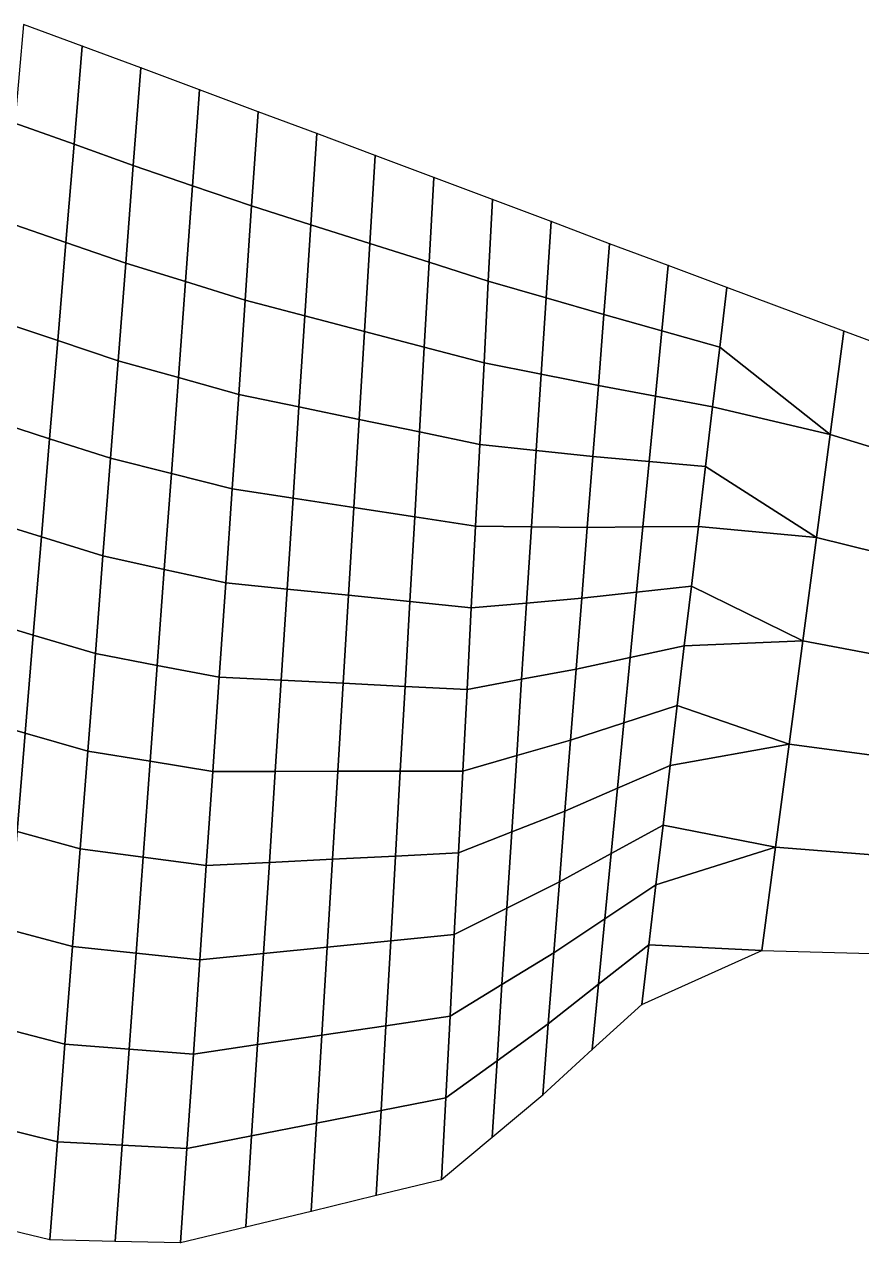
# Model space of a CAD drawing. Extents: x 380827 to 407438, y 6452886 to 6483357.
# Drawn here: x 392493 to 393569, y 6461839 to 6463403 of the extents above; entities that cross this region are included whole.
import ezdxf

# ---------------------------------------------------------------- set-up
doc = ezdxf.new("R2010")
doc.units = 0
for name, color, linetype in [('MESH_BOUND', 25, 'CONTINUOUS'), ('MESH_ELEMS', 18, 'CONTINUOUS'), ('MESH_NODES', 18, 'CONTINUOUS')]:
    doc.layers.add(name, color=color, linetype=linetype)

msp = doc.modelspace()

# ---------------------------------------------------------------- linework, layer by layer
at = {"layer": 'MESH_BOUND', "color": 25}
for points in [[(392567.607, 6463375.6, -0.586), (392492.215, 6463403.45, -0.602)], [(392642.999, 6463347.74, -0.571), (392567.607, 6463375.6, -0.586)], [(392718.258, 6463319.53, -0.554), (392642.999, 6463347.74, -0.571)], [(392793.517, 6463291.32, -0.538), (392718.258, 6463319.53, -0.554)], [(392868.816, 6463263.21, -0.53), (392793.517, 6463291.32, -0.538)], [(392944.114, 6463235.1, -0.522), (392868.816, 6463263.21, -0.53)], [(393019.385, 6463206.92, -0.536), (392944.114, 6463235.1, -0.522)], [(393094.655, 6463178.74, -0.551), (393019.385, 6463206.92, -0.536)], [(393169.835, 6463150.31, -0.595), (393094.655, 6463178.74, -0.551)], [(393245.014, 6463121.89, -0.64), (393169.835, 6463150.31, -0.595)], [(393320.339, 6463093.86, -0.695), (393245.014, 6463121.89, -0.64)], [(393395.664, 6463065.82, -0.75), (393320.339, 6463093.86, -0.695)], [(393546.189, 6463009.41, -0.835), (393395.664, 6463065.82, -0.75)], [(393696.977, 6462953.71, -0.897), (393546.189, 6463009.41, -0.835)], [(393286.452, 6462145.17, -0.677), (393440.49, 6462214.59, -0.758)], [(393440.49, 6462214.59, -0.758), (393611.78, 6462209.68, -0.818)], [(393222.801, 6462087.25, -0.634), (393286.452, 6462145.17, -0.677)], [(393159.15, 6462029.32, -0.592), (393222.801, 6462087.25, -0.634)], [(393094.196, 6461974.85, -0.573), (393159.15, 6462029.32, -0.592)], [(393029.241, 6461920.38, -0.554), (393094.196, 6461974.85, -0.573)], [(392945.37, 6461900.13, -0.568), (393029.241, 6461920.38, -0.554)], [(392861.499, 6461879.89, -0.581), (392945.37, 6461900.13, -0.568)], [(392777.628, 6461859.64, -0.606), (392861.499, 6461879.89, -0.581)], [(392441.927, 6461863.35, -0.643), (392525.9, 6461843.53, -0.651)], [(392693.756, 6461839.4, -0.63), (392777.628, 6461859.64, -0.606)], [(392525.9, 6461843.53, -0.651), (392609.828, 6461841.46, -0.64)], [(392609.828, 6461841.46, -0.64), (392693.756, 6461839.4, -0.63)]]:
    msp.add_polyline3d(points, dxfattribs=at)
at = {"layer": 'MESH_ELEMS', "color": 178}
for points in [[(392492.215, 6463403.45, -0.602), (392481.027, 6463276.76, -0.616), (392557.134, 6463249.57, -0.595), (392567.607, 6463375.6, -0.586)], [(392567.607, 6463375.6, -0.586), (392557.134, 6463249.57, -0.595), (392633.241, 6463222.39, -0.579), (392642.999, 6463347.74, -0.571)], [(392642.999, 6463347.74, -0.571), (392633.241, 6463222.39, -0.579), (392709.222, 6463196.36, -0.559), (392718.258, 6463319.53, -0.554)], [(392718.258, 6463319.53, -0.554), (392709.222, 6463196.36, -0.559), (392785.204, 6463170.33, -0.542), (392793.517, 6463291.32, -0.538)], [(392793.517, 6463291.32, -0.538), (392785.204, 6463170.33, -0.542), (392861.216, 6463146.25, -0.531), (392868.816, 6463263.21, -0.53)], [(392481.027, 6463276.76, -0.616), (392469.838, 6463150.07, -0.63), (392546.661, 6463123.55, -0.609), (392557.134, 6463249.57, -0.595)], [(392557.134, 6463249.57, -0.595), (392546.661, 6463123.55, -0.609), (392623.483, 6463097.04, -0.588), (392633.241, 6463222.39, -0.579)], [(392868.816, 6463263.21, -0.53), (392861.216, 6463146.25, -0.531), (392937.23, 6463122.17, -0.523), (392944.114, 6463235.1, -0.522)], [(392944.114, 6463235.1, -0.522), (392937.23, 6463122.17, -0.523), (393013.217, 6463098.02, -0.534), (393019.385, 6463206.92, -0.536)], [(392633.241, 6463222.39, -0.579), (392623.483, 6463097.04, -0.588), (392700.187, 6463073.19, -0.567), (392709.222, 6463196.36, -0.559)], [(393019.385, 6463206.92, -0.536), (393013.217, 6463098.02, -0.534), (393089.204, 6463073.88, -0.548), (393094.655, 6463178.74, -0.551)], [(392709.222, 6463196.36, -0.559), (392700.187, 6463073.19, -0.567), (392776.89, 6463049.33, -0.546), (392785.204, 6463170.33, -0.542)], [(393094.655, 6463178.74, -0.551), (393089.204, 6463073.88, -0.548), (393163.531, 6463052.36, -0.589), (393169.835, 6463150.31, -0.595)], [(392785.204, 6463170.33, -0.542), (392776.89, 6463049.33, -0.546), (392853.617, 6463029.28, -0.535), (392861.216, 6463146.25, -0.531)], [(392469.838, 6463150.07, -0.63), (392458.65, 6463023.38, -0.651), (392536.187, 6462997.54, -0.623), (392546.661, 6463123.55, -0.609)], [(392861.216, 6463146.25, -0.531), (392853.617, 6463029.28, -0.535), (392930.345, 6463009.23, -0.524), (392937.23, 6463122.17, -0.523)], [(393169.835, 6463150.31, -0.595), (393163.531, 6463052.36, -0.589), (393237.859, 6463030.84, -0.633), (393245.014, 6463121.89, -0.64)], [(392546.661, 6463123.55, -0.609), (392536.187, 6462997.54, -0.623), (392613.725, 6462971.69, -0.602), (392623.483, 6463097.04, -0.588)], [(392937.23, 6463122.17, -0.523), (392930.345, 6463009.23, -0.524), (393007.049, 6462989.12, -0.534), (393013.217, 6463098.02, -0.534)], [(393245.014, 6463121.89, -0.64), (393237.859, 6463030.84, -0.633), (393312.211, 6463009.97, -0.69), (393320.339, 6463093.86, -0.695)], [(392623.483, 6463097.04, -0.588), (392613.725, 6462971.69, -0.602), (392691.151, 6462950.02, -0.574), (392700.187, 6463073.19, -0.567)], [(393013.217, 6463098.02, -0.534), (393007.049, 6462989.12, -0.534), (393083.753, 6462969.01, -0.545), (393089.204, 6463073.88, -0.548)], [(393320.339, 6463093.86, -0.695), (393312.211, 6463009.97, -0.69), (393386.563, 6462989.1, -0.745), (393395.664, 6463065.82, -0.75)], [(392700.187, 6463073.19, -0.567), (392691.151, 6462950.02, -0.574), (392768.576, 6462928.34, -0.553), (392776.89, 6463049.33, -0.546)], [(393089.204, 6463073.88, -0.548), (393083.753, 6462969.01, -0.545), (393157.229, 6462954.4, -0.586), (393163.531, 6463052.36, -0.589)], [(393546.189, 6463009.41, -0.835), (393395.664, 6463065.82, -0.75), (393386.563, 6462989.1, -0.745), (393528.573, 6462876.94, -0.842)], [(392776.89, 6463049.33, -0.546), (392768.576, 6462928.34, -0.553), (392846.018, 6462912.32, -0.537), (392853.617, 6463029.28, -0.535)], [(393163.531, 6463052.36, -0.589), (393157.229, 6462954.4, -0.586), (393230.704, 6462939.8, -0.626), (393237.859, 6463030.84, -0.633)], [(393237.859, 6463030.84, -0.633), (393230.704, 6462939.8, -0.626), (393304.083, 6462926.09, -0.683), (393312.211, 6463009.97, -0.69)], [(392458.65, 6463023.38, -0.651), (392447.461, 6462896.69, -0.673), (392525.714, 6462871.52, -0.644), (392536.187, 6462997.54, -0.623)], [(392853.617, 6463029.28, -0.535), (392846.018, 6462912.32, -0.537), (392923.46, 6462896.3, -0.525), (392930.345, 6463009.23, -0.524)], [(392930.345, 6463009.23, -0.524), (392923.46, 6462896.3, -0.525), (393000.881, 6462880.23, -0.529), (393007.049, 6462989.12, -0.534)], [(393312.211, 6463009.97, -0.69), (393304.083, 6462926.09, -0.683), (393377.462, 6462912.38, -0.74), (393386.563, 6462989.1, -0.745)], [(393546.189, 6463009.41, -0.835), (393528.573, 6462876.94, -0.842), (393682.778, 6462829.71, -0.92), (393696.977, 6462953.71, -0.897)], [(392536.187, 6462997.54, -0.623), (392525.714, 6462871.52, -0.644), (392603.966, 6462846.34, -0.615), (392613.725, 6462971.69, -0.602)], [(393007.049, 6462989.12, -0.534), (393000.881, 6462880.23, -0.529), (393078.302, 6462864.15, -0.54), (393083.753, 6462969.01, -0.545)], [(393528.573, 6462876.94, -0.842), (393386.563, 6462989.1, -0.745), (393377.462, 6462912.38, -0.74), (393528.573, 6462876.94, -0.842)], [(392613.725, 6462971.69, -0.602), (392603.966, 6462846.34, -0.615), (392682.115, 6462826.84, -0.588), (392691.151, 6462950.02, -0.574)], [(393083.753, 6462969.01, -0.545), (393078.302, 6462864.15, -0.54), (393150.925, 6462856.45, -0.571), (393157.229, 6462954.4, -0.586)], [(393157.229, 6462954.4, -0.586), (393150.925, 6462856.45, -0.571), (393223.549, 6462848.75, -0.611), (393230.704, 6462939.8, -0.626)], [(392691.151, 6462950.02, -0.574), (392682.115, 6462826.84, -0.588), (392760.263, 6462807.35, -0.56), (392768.576, 6462928.34, -0.553)], [(393230.704, 6462939.8, -0.626), (393223.549, 6462848.75, -0.611), (393295.955, 6462842.21, -0.666), (393304.083, 6462926.09, -0.683)], [(392768.576, 6462928.34, -0.553), (392760.263, 6462807.35, -0.56), (392838.419, 6462795.36, -0.543), (392846.018, 6462912.32, -0.537)], [(393304.083, 6462926.09, -0.683), (393295.955, 6462842.21, -0.666), (393368.361, 6462835.66, -0.723), (393377.462, 6462912.38, -0.74)], [(392846.018, 6462912.32, -0.537), (392838.419, 6462795.36, -0.543), (392916.576, 6462783.37, -0.527), (392923.46, 6462896.3, -0.525)], [(393528.573, 6462876.94, -0.842), (393377.462, 6462912.38, -0.74), (393368.361, 6462835.66, -0.723), (393510.956, 6462744.47, -0.829)], [(392447.461, 6462896.69, -0.673), (392436.273, 6462770, -0.683), (392515.24, 6462745.5, -0.656), (392525.714, 6462871.52, -0.644)], [(392923.46, 6462896.3, -0.525), (392916.576, 6462783.37, -0.527), (392994.714, 6462771.33, -0.531), (393000.881, 6462880.23, -0.529)], [(393000.881, 6462880.23, -0.529), (392994.714, 6462771.33, -0.531), (393072.851, 6462759.29, -0.535), (393078.302, 6462864.15, -0.54)], [(393528.573, 6462876.94, -0.842), (393510.956, 6462744.47, -0.829), (393668.578, 6462705.7, -0.924), (393682.778, 6462829.71, -0.92)], [(392525.714, 6462871.52, -0.644), (392515.24, 6462745.5, -0.656), (392594.207, 6462720.99, -0.627), (392603.966, 6462846.34, -0.615)], [(393078.302, 6462864.15, -0.54), (393072.851, 6462759.29, -0.535), (393144.622, 6462758.5, -0.566), (393150.925, 6462856.45, -0.571)], [(392603.966, 6462846.34, -0.615), (392594.207, 6462720.99, -0.627), (392673.078, 6462703.67, -0.598), (392682.115, 6462826.84, -0.588)], [(393150.925, 6462856.45, -0.571), (393144.622, 6462758.5, -0.566), (393216.393, 6462757.7, -0.597), (393223.549, 6462848.75, -0.611)], [(393223.549, 6462848.75, -0.611), (393216.393, 6462757.7, -0.597), (393287.826, 6462758.32, -0.651), (393295.955, 6462842.21, -0.666)], [(392682.115, 6462826.84, -0.588), (392673.078, 6462703.67, -0.598), (392751.949, 6462686.36, -0.57), (392760.263, 6462807.35, -0.56)], [(393295.955, 6462842.21, -0.666), (393287.826, 6462758.32, -0.651), (393359.26, 6462758.94, -0.706), (393368.361, 6462835.66, -0.723)], [(393510.956, 6462744.47, -0.829), (393368.361, 6462835.66, -0.723), (393359.26, 6462758.94, -0.706), (393510.956, 6462744.47, -0.829)], [(392760.263, 6462807.35, -0.56), (392751.949, 6462686.36, -0.57), (392830.82, 6462678.4, -0.549), (392838.419, 6462795.36, -0.543)], [(392838.419, 6462795.36, -0.543), (392830.82, 6462678.4, -0.549), (392909.691, 6462670.44, -0.532), (392916.576, 6462783.37, -0.527)], [(392916.576, 6462783.37, -0.527), (392909.691, 6462670.44, -0.532), (392988.545, 6462662.43, -0.535), (392994.714, 6462771.33, -0.531)], [(392436.273, 6462770, -0.683), (392425.085, 6462643.31, -0.692), (392504.767, 6462619.47, -0.665), (392515.24, 6462745.5, -0.656)], [(392994.714, 6462771.33, -0.531), (392988.545, 6462662.43, -0.535), (393067.4, 6462654.42, -0.538), (393072.851, 6462759.29, -0.535)], [(393072.851, 6462759.29, -0.535), (393067.4, 6462654.42, -0.538), (393138.319, 6462660.54, -0.568), (393144.622, 6462758.5, -0.566)], [(393144.622, 6462758.5, -0.566), (393138.319, 6462660.54, -0.568), (393209.237, 6462666.66, -0.598), (393216.393, 6462757.7, -0.597)], [(393216.393, 6462757.7, -0.597), (393209.237, 6462666.66, -0.598), (393279.698, 6462674.44, -0.649), (393287.826, 6462758.32, -0.651)], [(393287.826, 6462758.32, -0.651), (393279.698, 6462674.44, -0.649), (393350.159, 6462682.22, -0.702), (393359.26, 6462758.94, -0.706)], [(393510.956, 6462744.47, -0.829), (393359.26, 6462758.94, -0.706), (393350.159, 6462682.22, -0.702), (393493.339, 6462612, -0.817)], [(392515.24, 6462745.5, -0.656), (392504.767, 6462619.47, -0.665), (392584.449, 6462595.64, -0.638), (392594.207, 6462720.99, -0.627)], [(393510.956, 6462744.47, -0.829), (393493.339, 6462612, -0.817), (393654.378, 6462581.7, -0.903), (393668.578, 6462705.7, -0.924)], [(392594.207, 6462720.99, -0.627), (392584.449, 6462595.64, -0.638), (392664.042, 6462580.5, -0.609), (392673.078, 6462703.67, -0.598)], [(392673.078, 6462703.67, -0.598), (392664.042, 6462580.5, -0.609), (392743.636, 6462565.36, -0.579), (392751.949, 6462686.36, -0.57)], [(392751.949, 6462686.36, -0.57), (392743.636, 6462565.36, -0.579), (392823.221, 6462561.43, -0.559), (392830.82, 6462678.4, -0.549)], [(392830.82, 6462678.4, -0.549), (392823.221, 6462561.43, -0.559), (392902.806, 6462557.5, -0.538), (392909.691, 6462670.44, -0.532)], [(392909.691, 6462670.44, -0.532), (392902.806, 6462557.5, -0.538), (392982.378, 6462553.53, -0.54), (392988.545, 6462662.43, -0.535)], [(393209.237, 6462666.66, -0.598), (393202.082, 6462575.61, -0.599), (393271.57, 6462590.55, -0.649), (393279.698, 6462674.44, -0.649)], [(393279.698, 6462674.44, -0.649), (393271.57, 6462590.55, -0.649), (393341.058, 6462605.5, -0.699), (393350.159, 6462682.22, -0.702)], [(393493.339, 6462612, -0.817), (393350.159, 6462682.22, -0.702), (393341.058, 6462605.5, -0.699), (393493.339, 6462612, -0.817)], [(392988.545, 6462662.43, -0.535), (392982.378, 6462553.53, -0.54), (393061.949, 6462549.56, -0.542), (393067.4, 6462654.42, -0.538)], [(393067.4, 6462654.42, -0.538), (393061.949, 6462549.56, -0.542), (393132.015, 6462562.59, -0.57), (393138.319, 6462660.54, -0.568)], [(393138.319, 6462660.54, -0.568), (393132.015, 6462562.59, -0.57), (393202.082, 6462575.61, -0.599), (393209.237, 6462666.66, -0.598)], [(392425.085, 6462643.31, -0.692), (392413.897, 6462516.62, -0.689), (392494.294, 6462493.46, -0.677), (392504.767, 6462619.47, -0.665)], [(392504.767, 6462619.47, -0.665), (392494.294, 6462493.46, -0.677), (392574.691, 6462470.29, -0.65), (392584.449, 6462595.64, -0.638)], [(393493.339, 6462612, -0.817), (393341.058, 6462605.5, -0.699), (393331.957, 6462528.78, -0.714), (393475.723, 6462479.53, -0.831)], [(393493.339, 6462612, -0.817), (393475.723, 6462479.53, -0.831), (393640.179, 6462457.69, -0.905), (393654.378, 6462581.7, -0.903)], [(392584.449, 6462595.64, -0.638), (392574.691, 6462470.29, -0.65), (392655.007, 6462457.33, -0.625), (392664.042, 6462580.5, -0.609)], [(393271.57, 6462590.55, -0.649), (393263.442, 6462506.67, -0.666), (393331.957, 6462528.78, -0.714), (393341.058, 6462605.5, -0.699)], [(392664.042, 6462580.5, -0.609), (392655.007, 6462457.33, -0.625), (392735.323, 6462444.37, -0.596), (392743.636, 6462565.36, -0.579)], [(393202.082, 6462575.61, -0.599), (393194.927, 6462484.56, -0.613), (393263.442, 6462506.67, -0.666), (393271.57, 6462590.55, -0.649)], [(392743.636, 6462565.36, -0.579), (392735.323, 6462444.37, -0.596), (392815.622, 6462444.46, -0.571), (392823.221, 6462561.43, -0.559)], [(392823.221, 6462561.43, -0.559), (392815.622, 6462444.46, -0.571), (392895.922, 6462444.56, -0.55), (392902.806, 6462557.5, -0.538)], [(393061.949, 6462549.56, -0.542), (393056.498, 6462444.7, -0.552), (393125.712, 6462464.63, -0.586), (393132.015, 6462562.59, -0.57)], [(393132.015, 6462562.59, -0.57), (393125.712, 6462464.63, -0.586), (393194.927, 6462484.56, -0.613), (393202.082, 6462575.61, -0.599)], [(392902.806, 6462557.5, -0.538), (392895.922, 6462444.56, -0.55), (392976.21, 6462444.63, -0.551), (392982.378, 6462553.53, -0.54)], [(392982.378, 6462553.53, -0.54), (392976.21, 6462444.63, -0.551), (393056.498, 6462444.7, -0.552), (393061.949, 6462549.56, -0.542)], [(392413.897, 6462516.62, -0.689), (392402.708, 6462389.93, -0.687), (392483.821, 6462367.44, -0.674), (392494.294, 6462493.46, -0.677)], [(393263.442, 6462506.67, -0.666), (393255.314, 6462422.78, -0.678), (393322.856, 6462452.05, -0.729), (393331.957, 6462528.78, -0.714)], [(393475.723, 6462479.53, -0.831), (393331.957, 6462528.78, -0.714), (393322.856, 6462452.05, -0.729), (393475.723, 6462479.53, -0.831)], [(393194.927, 6462484.56, -0.613), (393187.771, 6462393.51, -0.628), (393255.314, 6462422.78, -0.678), (393263.442, 6462506.67, -0.666)], [(392494.294, 6462493.46, -0.677), (392483.821, 6462367.44, -0.674), (392564.933, 6462344.94, -0.661), (392574.691, 6462470.29, -0.65)], [(393125.712, 6462464.63, -0.586), (393119.409, 6462366.67, -0.595), (393187.771, 6462393.51, -0.628), (393194.927, 6462484.56, -0.613)], [(392574.691, 6462470.29, -0.65), (392564.933, 6462344.94, -0.661), (392645.971, 6462334.16, -0.636), (392655.007, 6462457.33, -0.625)], [(393475.723, 6462479.53, -0.831), (393322.856, 6462452.05, -0.729), (393313.755, 6462375.33, -0.719), (393458.106, 6462347.06, -0.798)], [(393475.723, 6462479.53, -0.831), (393458.106, 6462347.06, -0.798), (393625.98, 6462333.68, -0.863), (393640.179, 6462457.69, -0.905)], [(392655.007, 6462457.33, -0.625), (392645.971, 6462334.16, -0.636), (392727.01, 6462323.37, -0.612), (392735.323, 6462444.37, -0.596)], [(393056.498, 6462444.7, -0.552), (393051.046, 6462339.83, -0.563), (393119.409, 6462366.67, -0.595), (393125.712, 6462464.63, -0.586)], [(393255.314, 6462422.78, -0.678), (393247.185, 6462338.9, -0.669), (393313.755, 6462375.33, -0.719), (393322.856, 6462452.05, -0.729)], [(392735.323, 6462444.37, -0.596), (392727.01, 6462323.37, -0.612), (392808.024, 6462327.5, -0.587), (392815.622, 6462444.46, -0.571)], [(392815.622, 6462444.46, -0.571), (392808.024, 6462327.5, -0.587), (392889.037, 6462331.63, -0.562), (392895.922, 6462444.56, -0.55)], [(392895.922, 6462444.56, -0.55), (392889.037, 6462331.63, -0.562), (392970.041, 6462335.73, -0.562), (392976.21, 6462444.63, -0.551)], [(392976.21, 6462444.63, -0.551), (392970.041, 6462335.73, -0.562), (393051.046, 6462339.83, -0.563), (393056.498, 6462444.7, -0.552)], [(393187.771, 6462393.51, -0.628), (393180.616, 6462302.46, -0.621), (393247.185, 6462338.9, -0.669), (393255.314, 6462422.78, -0.678)], [(393119.409, 6462366.67, -0.595), (393113.106, 6462268.72, -0.589), (393180.616, 6462302.46, -0.621), (393187.771, 6462393.51, -0.628)], [(393247.185, 6462338.9, -0.669), (393239.058, 6462255.02, -0.662), (393304.654, 6462298.61, -0.709), (393313.755, 6462375.33, -0.719)], [(393458.106, 6462347.06, -0.798), (393313.755, 6462375.33, -0.719), (393304.654, 6462298.61, -0.709), (393458.106, 6462347.06, -0.798)], [(392483.821, 6462367.44, -0.674), (392473.347, 6462241.41, -0.674), (392555.175, 6462219.59, -0.661), (392564.933, 6462344.94, -0.661)], [(393051.046, 6462339.83, -0.563), (393045.595, 6462234.97, -0.563), (393113.106, 6462268.72, -0.589), (393119.409, 6462366.67, -0.595)], [(392564.933, 6462344.94, -0.661), (392555.175, 6462219.59, -0.661), (392636.936, 6462210.98, -0.646), (392645.971, 6462334.16, -0.636)], [(393458.106, 6462347.06, -0.798), (393304.654, 6462298.61, -0.709), (393295.553, 6462221.89, -0.693), (393440.49, 6462214.59, -0.758)], [(393458.106, 6462347.06, -0.798), (393440.49, 6462214.59, -0.758), (393611.78, 6462209.68, -0.818), (393625.98, 6462333.68, -0.863)], [(392645.971, 6462334.16, -0.636), (392636.936, 6462210.98, -0.646), (392718.696, 6462202.38, -0.621), (392727.01, 6462323.37, -0.612)], [(392727.01, 6462323.37, -0.612), (392718.696, 6462202.38, -0.621), (392800.425, 6462210.54, -0.596), (392808.024, 6462327.5, -0.587)], [(392808.024, 6462327.5, -0.587), (392800.425, 6462210.54, -0.596), (392882.152, 6462218.7, -0.57), (392889.037, 6462331.63, -0.562)], [(392889.037, 6462331.63, -0.562), (392882.152, 6462218.7, -0.57), (392963.874, 6462226.83, -0.563), (392970.041, 6462335.73, -0.562)], [(392970.041, 6462335.73, -0.562), (392963.874, 6462226.83, -0.563), (393045.595, 6462234.97, -0.563), (393051.046, 6462339.83, -0.563)], [(393180.616, 6462302.46, -0.621), (393173.461, 6462211.42, -0.615), (393239.058, 6462255.02, -0.662), (393247.185, 6462338.9, -0.669)], [(393113.106, 6462268.72, -0.589), (393106.802, 6462170.77, -0.589), (393173.461, 6462211.42, -0.615), (393180.616, 6462302.46, -0.621)], [(393239.058, 6462255.02, -0.662), (393230.929, 6462171.13, -0.646), (393295.553, 6462221.89, -0.693), (393304.654, 6462298.61, -0.709)], [(393045.595, 6462234.97, -0.563), (393040.144, 6462130.11, -0.563), (393106.802, 6462170.77, -0.589), (393113.106, 6462268.72, -0.589)], [(393173.461, 6462211.42, -0.615), (393166.306, 6462120.37, -0.604), (393230.929, 6462171.13, -0.646), (393239.058, 6462255.02, -0.662)], [(392473.347, 6462241.41, -0.674), (392462.874, 6462115.39, -0.659), (392545.417, 6462094.23, -0.661), (392555.175, 6462219.59, -0.661)], [(392963.874, 6462226.83, -0.563), (392957.706, 6462117.94, -0.571), (393040.144, 6462130.11, -0.563), (393045.595, 6462234.97, -0.563)], [(392555.175, 6462219.59, -0.661), (392545.417, 6462094.23, -0.661), (392627.9, 6462087.81, -0.646), (392636.936, 6462210.98, -0.646)], [(392800.425, 6462210.54, -0.596), (392792.825, 6462093.57, -0.604), (392875.268, 6462105.76, -0.579), (392882.152, 6462218.7, -0.57)], [(392882.152, 6462218.7, -0.57), (392875.268, 6462105.76, -0.579), (392957.706, 6462117.94, -0.571), (392963.874, 6462226.83, -0.563)], [(393230.929, 6462171.13, -0.646), (393222.801, 6462087.25, -0.634), (393286.452, 6462145.17, -0.677), (393295.553, 6462221.89, -0.693)], [(393440.49, 6462214.59, -0.758), (393295.553, 6462221.89, -0.693), (393286.452, 6462145.17, -0.677), (393440.49, 6462214.59, -0.758)], [(392636.936, 6462210.98, -0.646), (392627.9, 6462087.81, -0.646), (392710.383, 6462081.39, -0.63), (392718.696, 6462202.38, -0.621)], [(392718.696, 6462202.38, -0.621), (392710.383, 6462081.39, -0.63), (392792.825, 6462093.57, -0.604), (392800.425, 6462210.54, -0.596)], [(393106.802, 6462170.77, -0.589), (393100.499, 6462072.81, -0.577), (393166.306, 6462120.37, -0.604), (393173.461, 6462211.42, -0.615)], [(393040.144, 6462130.11, -0.563), (393034.693, 6462025.25, -0.558), (393100.499, 6462072.81, -0.577), (393106.802, 6462170.77, -0.589)], [(393166.306, 6462120.37, -0.604), (393159.15, 6462029.32, -0.592), (393222.801, 6462087.25, -0.634), (393230.929, 6462171.13, -0.646)], [(392957.706, 6462117.94, -0.571), (392951.538, 6462009.04, -0.566), (393034.693, 6462025.25, -0.558), (393040.144, 6462130.11, -0.563)], [(392462.874, 6462115.39, -0.659), (392452.4, 6461989.37, -0.654), (392535.659, 6461968.88, -0.656), (392545.417, 6462094.23, -0.661)], [(392875.268, 6462105.76, -0.579), (392868.384, 6461992.82, -0.58), (392951.538, 6462009.04, -0.566), (392957.706, 6462117.94, -0.571)], [(393100.499, 6462072.81, -0.577), (393094.196, 6461974.85, -0.573), (393159.15, 6462029.32, -0.592), (393166.306, 6462120.37, -0.604)], [(392545.417, 6462094.23, -0.661), (392535.659, 6461968.88, -0.656), (392618.864, 6461964.64, -0.646), (392627.9, 6462087.81, -0.646)], [(392710.383, 6462081.39, -0.63), (392702.07, 6461960.39, -0.63), (392785.227, 6461976.61, -0.606), (392792.825, 6462093.57, -0.604)], [(392792.825, 6462093.57, -0.604), (392785.227, 6461976.61, -0.606), (392868.384, 6461992.82, -0.58), (392875.268, 6462105.76, -0.579)], [(392627.9, 6462087.81, -0.646), (392618.864, 6461964.64, -0.646), (392702.07, 6461960.39, -0.63), (392710.383, 6462081.39, -0.63)], [(393034.693, 6462025.25, -0.558), (393029.241, 6461920.38, -0.554), (393094.196, 6461974.85, -0.573), (393100.499, 6462072.81, -0.577)], [(392951.538, 6462009.04, -0.566), (392945.37, 6461900.13, -0.568), (393029.241, 6461920.38, -0.554), (393034.693, 6462025.25, -0.558)], [(392868.384, 6461992.82, -0.58), (392861.499, 6461879.89, -0.581), (392945.37, 6461900.13, -0.568), (392951.538, 6462009.04, -0.566)], [(392452.4, 6461989.37, -0.654), (392441.927, 6461863.35, -0.643), (392525.9, 6461843.53, -0.651), (392535.659, 6461968.88, -0.656)], [(392785.227, 6461976.61, -0.606), (392777.628, 6461859.64, -0.606), (392861.499, 6461879.89, -0.581), (392868.384, 6461992.82, -0.58)], [(392535.659, 6461968.88, -0.656), (392525.9, 6461843.53, -0.651), (392609.828, 6461841.46, -0.64), (392618.864, 6461964.64, -0.646)], [(392702.07, 6461960.39, -0.63), (392693.756, 6461839.4, -0.63), (392777.628, 6461859.64, -0.606), (392785.227, 6461976.61, -0.606)], [(392618.864, 6461964.64, -0.646), (392609.828, 6461841.46, -0.64), (392693.756, 6461839.4, -0.63), (392702.07, 6461960.39, -0.63)]]:
    msp.add_3dface(points, dxfattribs=at)
at = {"layer": 'MESH_NODES', "color": 18}
for p in [(392567.607, 6463375.6, -0.586), (392642.999, 6463347.74, -0.571), (392718.258, 6463319.53, -0.554), (392793.517, 6463291.32, -0.538), (392557.134, 6463249.57, -0.595), (392868.816, 6463263.21, -0.53), (392944.114, 6463235.1, -0.522), (392633.241, 6463222.39, -0.579), (393019.385, 6463206.92, -0.536), (392709.222, 6463196.36, -0.559), (393094.655, 6463178.74, -0.551), (392785.204, 6463170.33, -0.542), (392861.216, 6463146.25, -0.531), (393169.835, 6463150.31, -0.595), (392546.661, 6463123.55, -0.609), (392937.23, 6463122.17, -0.523), (393245.014, 6463121.89, -0.64), (392623.483, 6463097.04, -0.588), (393013.217, 6463098.02, -0.534), (393320.339, 6463093.86, -0.695), (392700.187, 6463073.19, -0.567), (393089.204, 6463073.88, -0.548), (393395.664, 6463065.82, -0.75), (392776.89, 6463049.33, -0.546), (393163.531, 6463052.36, -0.589), (393237.859, 6463030.84, -0.633), (392853.617, 6463029.28, -0.535), (392930.345, 6463009.23, -0.524), (393312.211, 6463009.97, -0.69), (393546.189, 6463009.41, -0.835), (392536.187, 6462997.54, -0.623), (393007.049, 6462989.12, -0.534), (393386.563, 6462989.1, -0.745), (392613.725, 6462971.69, -0.602), (393083.753, 6462969.01, -0.545), (393157.229, 6462954.4, -0.586), (392691.151, 6462950.02, -0.574), (393230.704, 6462939.8, -0.626), (392768.576, 6462928.34, -0.553), (393304.083, 6462926.09, -0.683), (392846.018, 6462912.32, -0.537), (393377.462, 6462912.38, -0.74), (392923.46, 6462896.3, -0.525), (393000.881, 6462880.23, -0.529), (393528.573, 6462876.94, -0.842), (392525.714, 6462871.52, -0.644), (393078.302, 6462864.15, -0.54), (392603.966, 6462846.34, -0.615), (393150.925, 6462856.45, -0.571), (393223.549, 6462848.75, -0.611), (392682.115, 6462826.84, -0.588), (393295.955, 6462842.21, -0.666), (393368.361, 6462835.66, -0.723), (392760.263, 6462807.35, -0.56), (392838.419, 6462795.36, -0.543), (392916.576, 6462783.37, -0.527), (392994.714, 6462771.33, -0.531), (393072.851, 6462759.29, -0.535), (393144.622, 6462758.5, -0.566), (393216.393, 6462757.7, -0.597), (393287.826, 6462758.32, -0.651), (393359.26, 6462758.94, -0.706), (392515.24, 6462745.5, -0.656), (393510.956, 6462744.47, -0.829), (392594.207, 6462720.99, -0.627), (392673.078, 6462703.67, -0.598), (392751.949, 6462686.36, -0.57), (392830.82, 6462678.4, -0.549), (392909.691, 6462670.44, -0.532), (393279.698, 6462674.44, -0.649), (393350.159, 6462682.22, -0.702), (392988.545, 6462662.43, -0.535), (393138.319, 6462660.54, -0.568), (393209.237, 6462666.66, -0.598), (393067.4, 6462654.42, -0.538), (392504.767, 6462619.47, -0.665), (393493.339, 6462612, -0.817), (392584.449, 6462595.64, -0.638), (393341.058, 6462605.5, -0.699), (392664.042, 6462580.5, -0.609), (393271.57, 6462590.55, -0.649), (392743.636, 6462565.36, -0.579), (392823.221, 6462561.43, -0.559), (393132.015, 6462562.59, -0.57), (393202.082, 6462575.61, -0.599), (392902.806, 6462557.5, -0.538), (392982.378, 6462553.53, -0.54), (393061.949, 6462549.56, -0.542), (393331.957, 6462528.78, -0.714), (393263.442, 6462506.67, -0.666), (392494.294, 6462493.46, -0.677), (393194.927, 6462484.56, -0.613), (392574.691, 6462470.29, -0.65), (393475.723, 6462479.53, -0.831), (392655.007, 6462457.33, -0.625), (393125.712, 6462464.63, -0.586), (393322.856, 6462452.05, -0.729), (392735.323, 6462444.37, -0.596), (392815.622, 6462444.46, -0.571), (392895.922, 6462444.56, -0.55), (392976.21, 6462444.63, -0.551), (393056.498, 6462444.7, -0.552), (393255.314, 6462422.78, -0.678), (393187.771, 6462393.51, -0.628), (393313.755, 6462375.33, -0.719), (393119.409, 6462366.67, -0.595), (392564.933, 6462344.94, -0.661), (393458.106, 6462347.06, -0.798), (392645.971, 6462334.16, -0.636), (392808.024, 6462327.5, -0.587), (392889.037, 6462331.63, -0.562), (392970.041, 6462335.73, -0.562), (393051.046, 6462339.83, -0.563), (393247.185, 6462338.9, -0.669), (392727.01, 6462323.37, -0.612), (393180.616, 6462302.46, -0.621), (393304.654, 6462298.61, -0.709), (393113.106, 6462268.72, -0.589), (393239.058, 6462255.02, -0.662), (393045.595, 6462234.97, -0.563), (392555.175, 6462219.59, -0.661), (392882.152, 6462218.7, -0.57), (392963.874, 6462226.83, -0.563), (393295.553, 6462221.89, -0.693), (392636.936, 6462210.98, -0.646), (392718.696, 6462202.38, -0.621), (392800.425, 6462210.54, -0.596), (393173.461, 6462211.42, -0.615), (393440.49, 6462214.59, -0.758), (393106.802, 6462170.77, -0.589), (393230.929, 6462171.13, -0.646), (393286.452, 6462145.17, -0.677), (393040.144, 6462130.11, -0.563), (392957.706, 6462117.94, -0.571), (393166.306, 6462120.37, -0.604), (392545.417, 6462094.23, -0.661), (392792.825, 6462093.57, -0.604), (392875.268, 6462105.76, -0.579), (392627.9, 6462087.81, -0.646), (392710.383, 6462081.39, -0.63), (393222.801, 6462087.25, -0.634), (393100.499, 6462072.81, -0.577), (393159.15, 6462029.32, -0.592), (393034.693, 6462025.25, -0.558), (392951.538, 6462009.04, -0.566), (392868.384, 6461992.82, -0.58), (392535.659, 6461968.88, -0.656), (392785.227, 6461976.61, -0.606), (393094.196, 6461974.85, -0.573), (392618.864, 6461964.64, -0.646), (392702.07, 6461960.39, -0.63), (393029.241, 6461920.38, -0.554), (392945.37, 6461900.13, -0.568), (392861.499, 6461879.89, -0.581), (392777.628, 6461859.64, -0.606), (392525.9, 6461843.53, -0.651), (392609.828, 6461841.46, -0.64), (392693.756, 6461839.4, -0.63)]:
    msp.add_point(p, dxfattribs=at)

doc.saveas('drawing.dxf')
